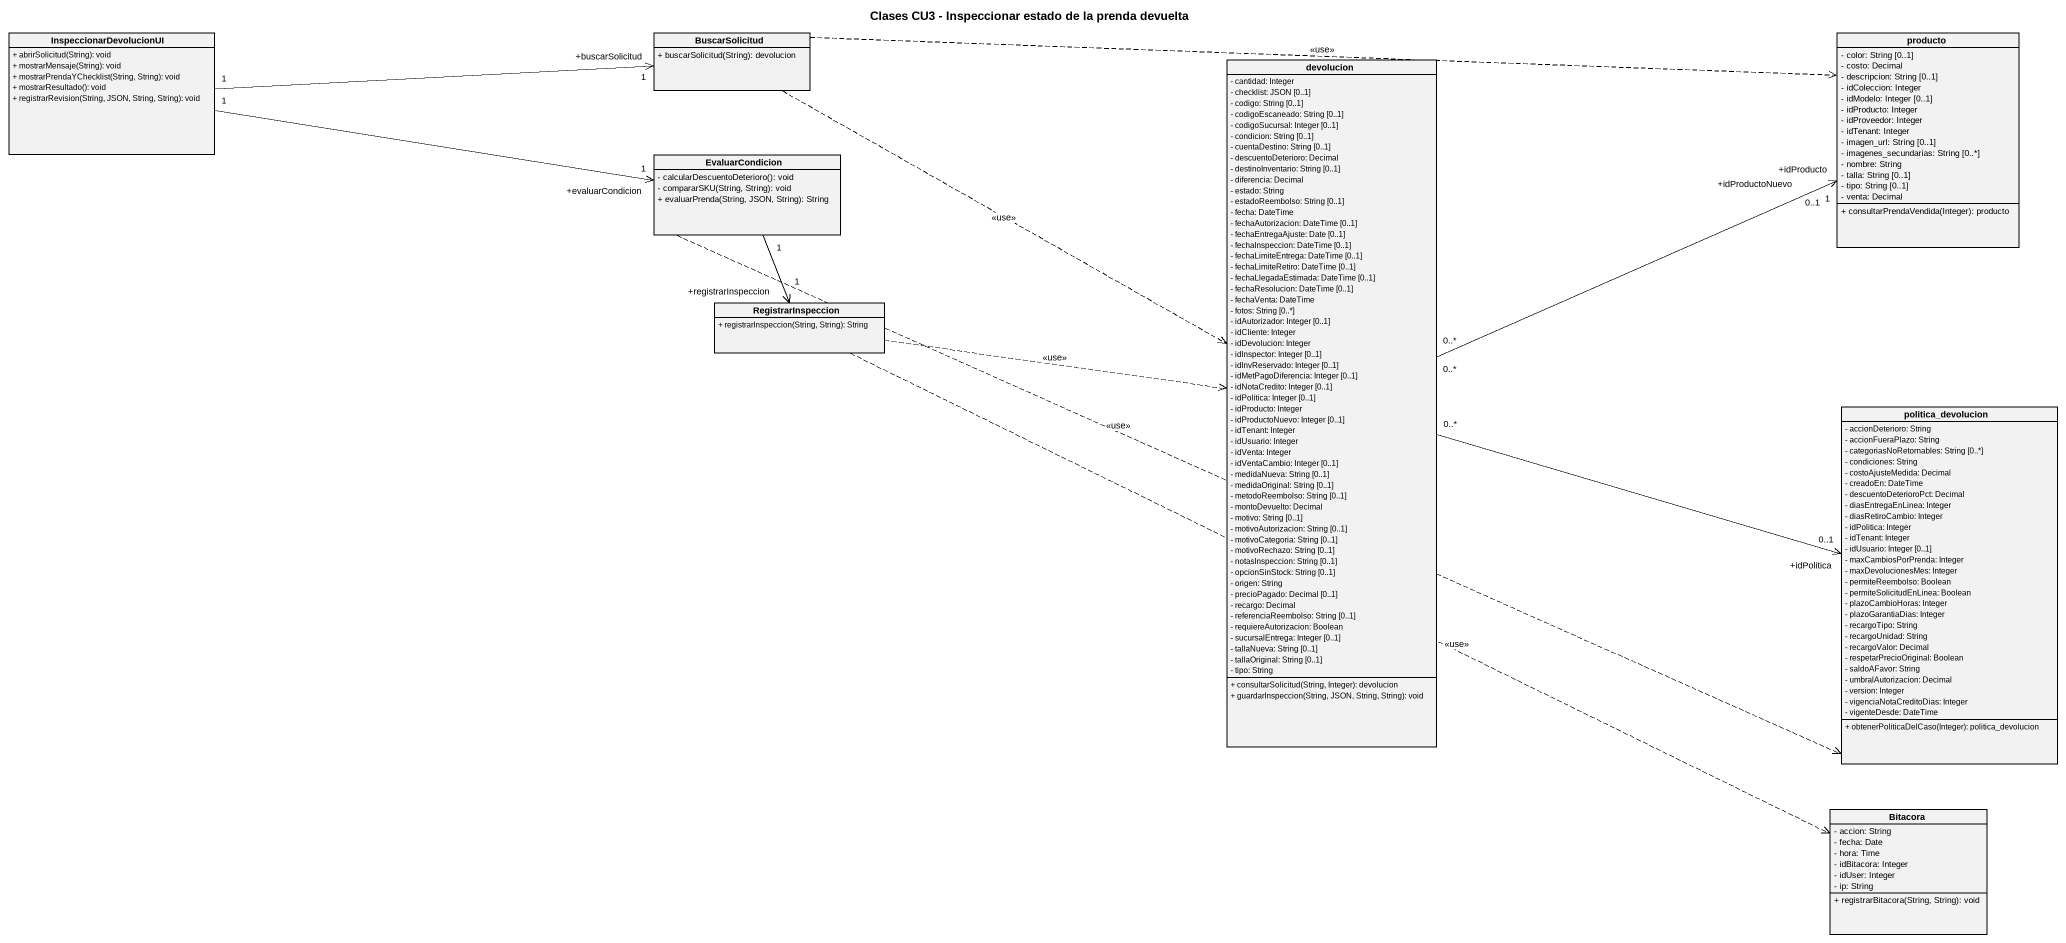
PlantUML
@startuml
title Clases CU3 - Inspeccionar estado de la prenda devuelta
hide circle
hide empty members
skinparam classAttributeIconSize 0
class InspeccionarDevolucionUI {
  + abrirSolicitud(String): void
  + mostrarMensaje(String): void
  + mostrarPrendaYChecklist(String, String): void
  + mostrarResultado(): void
  + registrarRevision(String, JSON, String, String): void
}
class BuscarSolicitud {
  + buscarSolicitud(String): devolucion
}
class producto {
  - color: String [0..1]
  - costo: Decimal
  - descripcion: String [0..1]
  - idColeccion: Integer
  - idModelo: Integer [0..1]
  - idProducto: Integer
  - idProveedor: Integer
  - idTenant: Integer
  - imagen_url: String [0..1]
  - imagenes_secundarias: String [0..*]
  - nombre: String
  - talla: String [0..1]
  - tipo: String [0..1]
  - venta: Decimal
  + consultarPrendaVendida(Integer): producto
}
class devolucion {
  - cantidad: Integer
  - checklist: JSON [0..1]
  - codigo: String [0..1]
  - codigoEscaneado: String [0..1]
  - codigoSucursal: Integer [0..1]
  - condicion: String [0..1]
  - cuentaDestino: String [0..1]
  - descuentoDeterioro: Decimal
  - destinoInventario: String [0..1]
  - diferencia: Decimal
  - estado: String
  - estadoReembolso: String [0..1]
  - fecha: DateTime
  - fechaAutorizacion: DateTime [0..1]
  - fechaEntregaAjuste: Date [0..1]
  - fechaInspeccion: DateTime [0..1]
  - fechaLimiteEntrega: DateTime [0..1]
  - fechaLimiteRetiro: DateTime [0..1]
  - fechaLlegadaEstimada: DateTime [0..1]
  - fechaResolucion: DateTime [0..1]
  - fechaVenta: DateTime
  - fotos: String [0..*]
  - idAutorizador: Integer [0..1]
  - idCliente: Integer
  - idDevolucion: Integer
  - idInspector: Integer [0..1]
  - idInvReservado: Integer [0..1]
  - idMetPagoDiferencia: Integer [0..1]
  - idNotaCredito: Integer [0..1]
  - idPolitica: Integer [0..1]
  - idProducto: Integer
  - idProductoNuevo: Integer [0..1]
  - idTenant: Integer
  - idUsuario: Integer
  - idVenta: Integer
  - idVentaCambio: Integer [0..1]
  - medidaNueva: String [0..1]
  - medidaOriginal: String [0..1]
  - metodoReembolso: String [0..1]
  - montoDevuelto: Decimal
  - motivo: String [0..1]
  - motivoAutorizacion: String [0..1]
  - motivoCategoria: String [0..1]
  - motivoRechazo: String [0..1]
  - notasInspeccion: String [0..1]
  - opcionSinStock: String [0..1]
  - origen: String
  - precioPagado: Decimal [0..1]
  - recargo: Decimal
  - referenciaReembolso: String [0..1]
  - requiereAutorizacion: Boolean
  - sucursalEntrega: Integer [0..1]
  - tallaNueva: String [0..1]
  - tallaOriginal: String [0..1]
  - tipo: String
  + consultarSolicitud(String, Integer): devolucion
  + guardarInspeccion(String, JSON, String, String): void
}
class EvaluarCondicion {
  - calcularDescuentoDeterioro(): void
  - compararSKU(String, String): void
  + evaluarPrenda(String, JSON, String): String
}
class RegistrarInspeccion {
  + registrarInspeccion(String, String): String
}
class politica_devolucion {
  - accionDeterioro: String
  - accionFueraPlazo: String
  - categoriasNoRetornables: String [0..*]
  - condiciones: String
  - costoAjusteMedida: Decimal
  - creadoEn: DateTime
  - descuentoDeterioroPct: Decimal
  - diasEntregaEnLinea: Integer
  - diasRetiroCambio: Integer
  - idPolitica: Integer
  - idTenant: Integer
  - idUsuario: Integer [0..1]
  - maxCambiosPorPrenda: Integer
  - maxDevolucionesMes: Integer
  - permiteReembolso: Boolean
  - permiteSolicitudEnLinea: Boolean
  - plazoCambioHoras: Integer
  - plazoGarantiaDias: Integer
  - recargoTipo: String
  - recargoUnidad: String
  - recargoValor: Decimal
  - respetarPrecioOriginal: Boolean
  - saldoAFavor: String
  - umbralAutorizacion: Decimal
  - version: Integer
  - vigenciaNotaCreditoDias: Integer
  - vigenteDesde: DateTime
  + obtenerPoliticaDelCaso(Integer): politica_devolucion
}
class Bitacora {
  - accion: String
  - fecha: Date
  - hora: Time
  - idBitacora: Integer
  - idUser: Integer
  - ip: String
  + registrarBitacora(String, String): void
}
InspeccionarDevolucionUI "1" -right-> "+buscarSolicitud\n1" BuscarSolicitud
InspeccionarDevolucionUI "1" -right-> "+evaluarCondicion\n1" EvaluarCondicion
BuscarSolicitud .right.> producto : <<use>>
BuscarSolicitud .right.> devolucion : <<use>>
devolucion "0..*" -right-> "+idProducto\n1" producto
devolucion "0..*" -right-> "+idProductoNuevo\n0..1" producto
devolucion "0..*" -right-> "+idPolitica\n0..1" politica_devolucion
EvaluarCondicion "1" --> "+registrarInspeccion\n1" RegistrarInspeccion
EvaluarCondicion .right.> politica_devolucion : <<use>>
RegistrarInspeccion .right.> devolucion : <<use>>
RegistrarInspeccion .right.> Bitacora : <<use>>
@enduml
